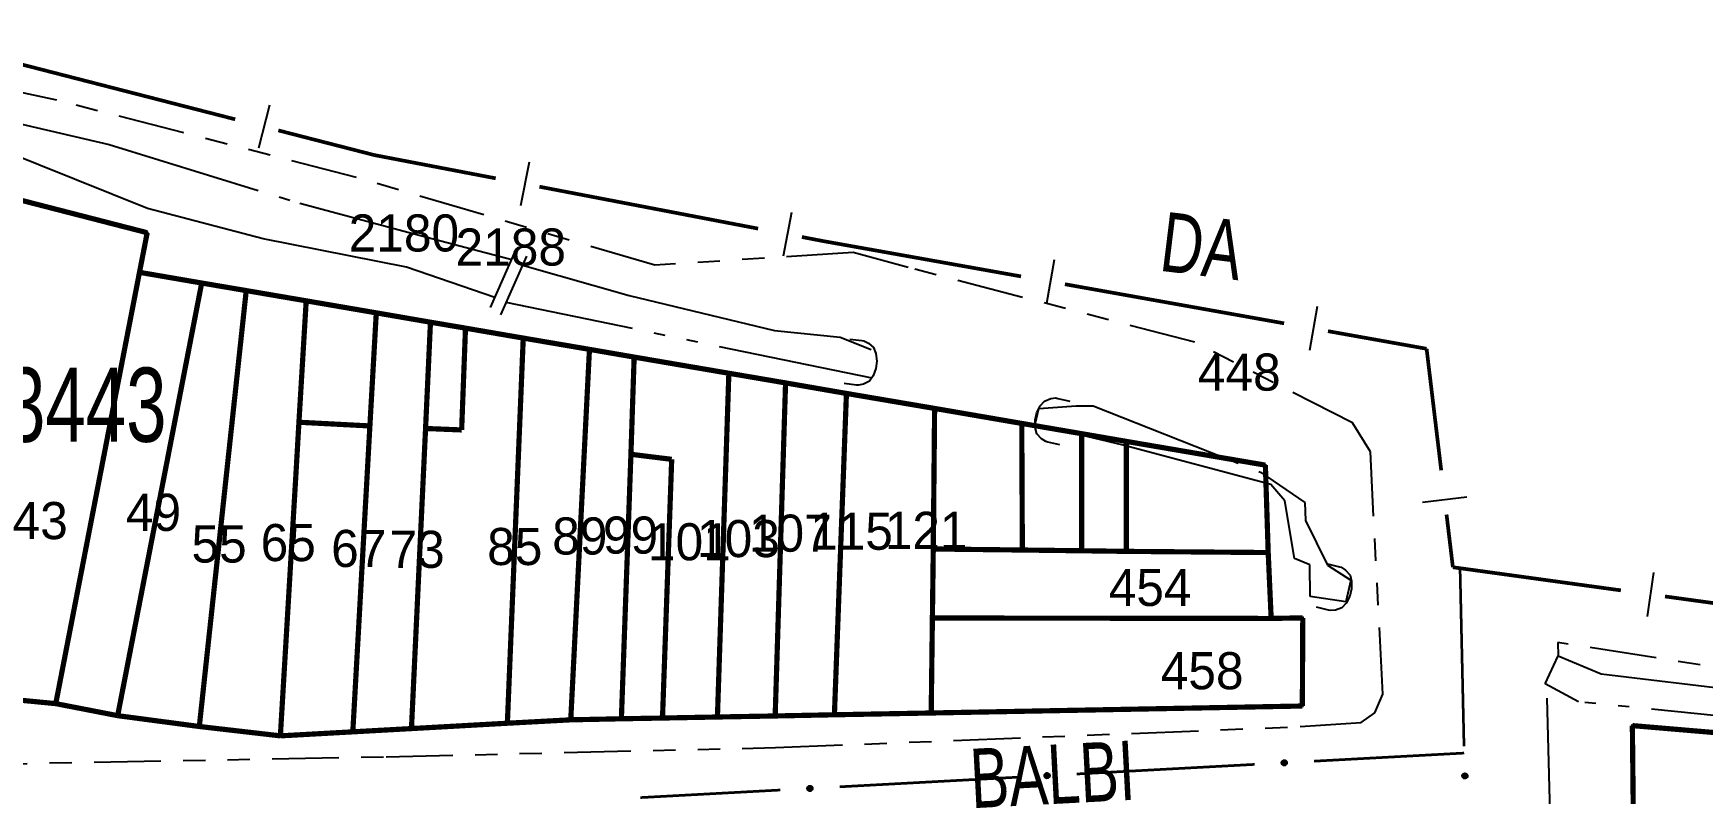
# Model space of a CAD drawing. Extents: x 202481 to 204056, y 4838981 to 4840330.
# Drawn here: x 203189.4 to 203301.8, y 4840082.6 to 4840133.8 of the extents above; entities that cross this region are included whole.
import ezdxf
from ezdxf.enums import TextEntityAlignment as Align

# ---------------------------------------------------------------- set-up
doc = ezdxf.new("R2010")
doc.units = 0
doc.header["$LTSCALE"] = 1.5
doc.header["$MEASUREMENT"] = 0
doc.linetypes.add('TRACO_05', pattern=[11, 7, -1, 0.5, -1, 0.5, -1])
doc.linetypes.add('TRACO_25', pattern=[8, 3, -1, 1, -1, 1, -1])
for name, color, linetype in [('CD_MALHA_LOTES', 7, 'CONTINUOUS'), ('CD_TXT_QUADRA', 7, 'CONTINUOUS'), ('HD-VALAS-DRENOS', 170, 'CONTINUOUS'), ('LM-LIM-SETORES-BAIRROS', 250, 'CONTINUOUS'), ('RU-QUADRA', 210, 'CONTINUOUS'), ('SV-EIXO-RUA-N-PAV', 6, 'CONTINUOUS'), ('SV-EIXO-RUA-PAV', 20, 'CONTINUOUS'), ('SV-ESTIVAS', 7, 'CONTINUOUS'), ('SV-PONTE-BUEIRO', 251, 'CONTINUOUS'), ('SV-RUA-NAO-PAV', 7, 'CONTINUOUS'), ('SV-RUA-PAVIM', 7, 'CONTINUOUS'), ('SV-TXT-RUA-N-PAV', 7, 'CONTINUOUS'), ('SV-TXT-RUA-PAV', 7, 'CONTINUOUS'), ('Th_NmrPort', 1, 'CONTINUOUS')]:
    doc.layers.add(name, color=color, linetype=linetype)
doc.styles.add('ARIAL', font='ARIAL.SHX')

# ---------------------------------------------------------------- blocks, each defined once
blk = doc.blocks.new('COD119', base_point=(203350.85, 4840079.89))
at = {"layer": 'SV-PONTE-BUEIRO'}
blk.add_lwpolyline([(203349.34, 4840077.89), (203349.34, 4840078.723333), (203349.34, 4840078.848333), (203349.465833, 4840079.181667), (203349.7175, 4840079.556667), (203350.095, 4840079.765), (203350.598333, 4840079.89), (203351.101667, 4840079.89), (203351.605, 4840079.765), (203351.9825, 4840079.556667), (203352.234167, 4840079.181667), (203352.36, 4840078.848333), (203352.36, 4840078.723333), (203352.36, 4840077.89)], dxfattribs=at)

msp = doc.modelspace()

# ---------------------------------------------------------------- linework, layer by layer
at = {"layer": 'CD_MALHA_LOTES', "linetype": 'Continuous', "const_width": 0.35, "flags": 128}
for points in [[(203187.91, 4840122.75), (203197.04, 4840120.4)], [(203197.04, 4840120.4), (203196.52, 4840117.73)], [(203190.88, 4840088.67), (203196.52, 4840117.73)], [(203195.05, 4840087.86), (203200.71, 4840117.01)], [(203196.52, 4840117.73), (203200.71, 4840117.01)], [(203200.71, 4840117.01), (203203.71, 4840116.5)], [(203200.55, 4840087.13), (203203.71, 4840116.5)], [(203203.71, 4840116.5), (203207.75, 4840115.81)], [(203207.26, 4840107.63), (203207.75, 4840115.81)], [(203207.75, 4840115.81), (203212.47, 4840115)], [(203212.04, 4840107.38), (203212.47, 4840115)], [(203212.47, 4840115), (203216.12, 4840114.37)], [(203215.79, 4840107.21), (203216.12, 4840114.37)], [(203216.12, 4840114.37), (203218.48, 4840113.97)], [(203218.48, 4840113.97), (203218.22, 4840107.11)], [(203218.48, 4840113.97), (203222.37, 4840113.3)], [(203221.3, 4840087.35), (203222.37, 4840113.3)], [(203222.37, 4840113.3), (203226.83, 4840112.54)], [(203225.57, 4840087.58), (203226.83, 4840112.54)], [(203226.83, 4840112.54), (203229.84, 4840112.02)], [(203229.623333, 4840105.47), (203229.84, 4840112.02)], [(203229.84, 4840112.02), (203236.22, 4840110.93)], [(203235.45, 4840087.77), (203236.22, 4840110.93)], [(203236.22, 4840110.93), (203240.04, 4840110.28)], [(203239.34, 4840087.84), (203240.04, 4840110.28)], [(203240.04, 4840110.28), (203244.14, 4840109.57)], [(203243.33, 4840087.92), (203244.14, 4840109.57)], [(203244.14, 4840109.57), (203250.08, 4840108.56)], [(203249.99, 4840099.09), (203250.08, 4840108.56)], [(203250.08, 4840108.56), (203255.95, 4840107.55)], [(203206.01, 4840086.5), (203207.07, 4840104.33), (203207.26, 4840107.63)], [(203212.04, 4840107.38), (203207.26, 4840107.63)], [(203210.89, 4840086.77), (203212.04, 4840107.38)], [(203214.84, 4840086.99), (203215.79, 4840107.21)], [(203218.22, 4840107.11), (203215.79, 4840107.21)], [(203255.99, 4840099.02), (203255.95, 4840107.55)], [(203255.95, 4840107.55), (203259.98, 4840106.86)], [(203259.99, 4840098.97), (203259.98, 4840106.86)], [(203259.98, 4840106.86), (203262.99, 4840106.34)], [(203262.99, 4840098.93), (203262.99, 4840106.34)], [(203262.99, 4840106.34), (203272.36, 4840104.74)], [(203228.98, 4840087.65), (203229.623333, 4840105.47)], [(203232.37, 4840105.13), (203229.623333, 4840105.47)], [(203231.75, 4840087.7), (203232.37, 4840105.13)], [(203272.36, 4840104.74), (203272.55, 4840098.85)], [(203249.93, 4840094.44), (203249.99, 4840099.09)], [(203255.99, 4840099.02), (203249.99, 4840099.09)], [(203259.99, 4840098.97), (203255.99, 4840099.02)], [(203262.99, 4840098.93), (203259.99, 4840098.97)], [(203272.55, 4840098.85), (203262.99, 4840098.93)], [(203272.55, 4840098.85), (203272.75, 4840094.41)], [(203249.85, 4840088.04), (203249.93, 4840094.44)], [(203272.75, 4840094.41), (203249.93, 4840094.44)], [(203272.75, 4840094.41), (203274.88, 4840094.45)], [(203274.88, 4840094.45), (203274.85, 4840088.51)], [(203190.88, 4840088.67), (203181.61, 4840089.57)], [(203190.88, 4840088.67), (203195.05, 4840087.86)], [(203200.55, 4840087.13), (203195.05, 4840087.86)], [(203225.57, 4840087.58), (203221.3, 4840087.35)], [(203228.98, 4840087.65), (203225.57, 4840087.58)], [(203231.75, 4840087.7), (203228.98, 4840087.65)], [(203235.45, 4840087.77), (203231.75, 4840087.7)], [(203239.34, 4840087.84), (203235.45, 4840087.77)], [(203243.33, 4840087.92), (203239.34, 4840087.84)], [(203249.85, 4840088.04), (203243.33, 4840087.92)], [(203274.85, 4840088.51), (203249.85, 4840088.04)], [(203206.01, 4840086.5), (203200.55, 4840087.13)], [(203210.89, 4840086.77), (203206.01, 4840086.5)], [(203214.84, 4840086.99), (203210.89, 4840086.77)], [(203221.3, 4840087.35), (203214.84, 4840086.99)], [(203297.22, 4840074.08), (203297.08, 4840087.19)], [(203297.08, 4840087.19), (203334.12, 4840084.05)]]:
    msp.add_lwpolyline(points, dxfattribs=at)
at = {"layer": 'HD-VALAS-DRENOS', "linetype": 'TRACO_05'}
for points in [[(203156.35, 4840133.58, 3.97), (203165.39, 4840132.1, 4.15), (203173.29, 4840130.32, 4.15), (203180.65, 4840129.28, 4.19), (203187.93, 4840127.87, 4.21), (203194.47, 4840126.34, 4.21), (203207.31, 4840122.39, 4.21), (203214.6, 4840120.44, 4.24), (203221.59, 4840118.59, 4.24)], [(203220.46, 4840116.03, 4.75), (203214.5, 4840118.08, 4.59), (203204.85, 4840119.98, 4.47), (203197.07, 4840122.02, 4.36), (203186.61, 4840126.23, 4.35), (203182.86, 4840127.29, 4.29), (203179.4, 4840127.28, 4.3), (203175.86, 4840127.36, 4.26), (203175.98, 4840127.36, 4.26), (203166.55, 4840130.08, 4.26), (203156, 4840132.03, 4.08)], [(203222.32, 4840118.21, 4.91), (203229.51, 4840116.17, 4.76), (203235.01, 4840114.84, 4.76), (203239.3, 4840113.82, 4.76), (203243.71, 4840113.36, 4.77), (203245.8, 4840112.53, 4.77)], [(203245.88, 4840110.59, 4.81), (203221.21, 4840115.7, 4.9)]]:
    msp.add_polyline3d(points, dxfattribs=at)
for points in [[(203277.79, 4840095.52, 5.6), (203275.37, 4840095.88, 5.47), (203275.36, 4840098.03, 5.49), (203274.33, 4840098.45, 5.5), (203273.66, 4840102.34, 5.42), (203272.73, 4840103.44, 5.42), (203262.78, 4840106.09, 5.44), (203256.86, 4840107.5, 4.99), (203257.11, 4840108.55, 4.93), (203259.62, 4840108.74, 4.83), (203260.76, 4840108.74, 4.86), (203272.04, 4840104.27, 4.86), (203275.02, 4840102.22, 4.95), (203275.07, 4840101.01, 4.96), (203276.54, 4840098, 5.11), (203278.11, 4840096.99, 5.14)], [(203341.64, 4840083.95, 5.41), (203293.46, 4840088.79, 5.62), (203291.2, 4840090, 5.4), (203292.08, 4840091.89, 5.33), (203294.97, 4840090.67, 5.24), (203342.1, 4840085.11, 5.43)]]:
    msp.add_polyline3d(points, close=True, dxfattribs=at)
at = {"layer": 'LM-LIM-SETORES-BAIRROS', "const_width": 0.25}
for points in [[(203202.967369, 4840128.039196), (203188.439635, 4840131.773491)], [(203212.34, 4840125.63), (203205.872916, 4840127.292337)], [(203212.656915, 4840125.569257), (203212.34, 4840125.63)], [(203220.513892, 4840124.063293), (203212.656915, 4840125.569257)], [(203238.192088, 4840120.674874), (203223.460258, 4840123.498556)], [(203242.6, 4840119.83), (203241.138454, 4840120.110138)], [(203243.103886, 4840119.740065), (203242.6, 4840119.83)], [(203255.901639, 4840117.455877), (203243.103886, 4840119.740065)], [(203273.621605, 4840114.293155), (203258.854966, 4840116.928757)], [(203283.22, 4840112.58), (203276.574932, 4840113.766035)], [(203283.249836, 4840112.331869), (203283.22, 4840112.58)], [(203284.204913, 4840104.389085), (203283.249836, 4840112.331869)], [(203284.99, 4840097.86), (203284.563067, 4840101.41054)], [(203285.409925, 4840097.802204), (203284.99, 4840097.86)], [(203296.307191, 4840096.302339), (203285.409925, 4840097.802204)], [(203314.139081, 4840093.848015), (203299.279173, 4840095.893285)]]:
    msp.add_lwpolyline(points, dxfattribs=at)
at = {"layer": 'LM-LIM-SETORES-BAIRROS'}
for points in [[(203205.27783, 4840128.994064), (203204.530971, 4840126.088517)], [(203222.760504, 4840125.159985), (203222.195767, 4840122.213619)], [(203240.4387, 4840121.771566), (203239.873964, 4840118.8252)], [(203258.134084, 4840118.581128), (203257.606964, 4840115.6278)], [(203275.85405, 4840115.418406), (203275.32693, 4840112.465078)], [(203285.932954, 4840102.582465), (203282.95441, 4840102.224311)], [(203298.493039, 4840097.515627), (203298.083985, 4840094.543646)]]:
    msp.add_lwpolyline(points, dxfattribs=at)
at = {"layer": 'RU-QUADRA', "linetype": 'Continuous', "const_width": 0.18, "flags": 128}
for points in [[(203253.76, 4840088.11), (203274.85, 4840088.51), (203274.88, 4840094.45), (203272.77, 4840094.39), (203272.55, 4840098.85), (203272.36, 4840104.74), (203262.99, 4840106.34), (203259.98, 4840106.86), (203255.95, 4840107.55), (203250.08, 4840108.56), (203244.14, 4840109.57), (203240.04, 4840110.28), (203236.22, 4840110.93), (203229.84, 4840112.02), (203226.83, 4840112.54), (203222.37, 4840113.3), (203218.48, 4840113.97), (203216.12, 4840114.37), (203212.47, 4840115), (203207.75, 4840115.81), (203203.71, 4840116.5), (203200.71, 4840117.01), (203196.52, 4840117.73), (203197.04, 4840120.4), (203187.91, 4840122.75)], [(203249.85, 4840088.04), (203253.76, 4840088.11)], [(203298.04, 4839986.15), (203298.01, 4839990.33), (203297.98, 4839994.92), (203297.94, 4839999.52), (203297.9, 4840005.27), (203297.86, 4840010.4), (203297.82, 4840015.62), (203297.76, 4840021.58), (203297.71, 4840026.38), (203297.63, 4840034.28), (203297.56, 4840040.35), (203297.51, 4840045.55), (203297.46, 4840050.04), (203297.41, 4840055.08), (203297.35, 4840061.49), (203297.3, 4840066.23), (203297.22, 4840074.08), (203297.08, 4840087.19), (203333.88, 4840084.08)]]:
    msp.add_lwpolyline(points, dxfattribs=at)
at = {"layer": 'RU-QUADRA', "linetype": 'Continuous'}
for points in [[(203138.43, 4840072.77, 0.18, 0.18, 0), (203138.19, 4840077.23, 0.18, 0.18, 0), (203137.95, 4840081.8, 0.18, 0.18, 0), (203134.79, 4840081.82, 0.18, 0.18, 0), (203134.45, 4840088.28, 0.18, 0.18, 0), (203134.47, 4840090.57, 0.18, 0.18, 0), (203136.85, 4840090.58, 0.18, 0.18, 0), (203137.17, 4840088.28, 0.18, 0.18, 0), (203142.68, 4840088.26, 0.18, 0.18, 0), (203147.16, 4840087.75, 0.18, 0.18, 0), (203152.78, 4840087.1, 0.18, 0.18, 0), (203158.15, 4840086.48, 0.18, 0.18, 0), (203158.98, 4840090.56, 0.18, 0.18, 0), (203167.64, 4840090.27, 0.18, 0.18, 0), (203177.99, 4840089.92, 0.18, 0.18, 0), (203181.61, 4840089.57, 0.18, 0.18, 0), (203190.88, 4840088.67, 0.18, 0.18, 0)], [(203190.88, 4840088.67, 0.18, 0.18, 0), (203195.05, 4840087.86, 0.18, 0.18, 0)], [(203195.05, 4840087.86, 0.18, 0.18, 0), (203200.55, 4840087.13, 0.18, 0.18, 0)], [(203225.57, 4840087.58, 0.18, 0.18, 0), (203228.98, 4840087.65, 0.18, 0.18, 0)], [(203228.98, 4840087.65, 0.18, 0.18, 0), (203231.75, 4840087.7, 0.18, 0.18, 0)], [(203231.75, 4840087.7, 0.18, 0.18, 0), (203235.45, 4840087.77, 0.18, 0.18, 0)], [(203235.45, 4840087.77, 0.18, 0.18, 0), (203239.34, 4840087.84, 0.18, 0.18, 0)], [(203239.34, 4840087.84, 0.18, 0.18, 0), (203243.33, 4840087.92, 0.18, 0.18, 0)], [(203243.33, 4840087.92, 0.18, 0.18, 0), (203249.85, 4840088.04, 0.18, 0.18, 0)], [(203200.55, 4840087.13, 0.18, 0.18, 0), (203206.01, 4840086.5, 0.18, 0.18, 0)], [(203206.01, 4840086.5, 0.18, 0.18, 0), (203210.89, 4840086.77, 0.18, 0.18, 0)], [(203210.89, 4840086.77, 0.18, 0.18, 0), (203214.84, 4840086.99, 0.18, 0.18, 0)], [(203214.84, 4840086.99, 0.18, 0.18, 0), (203221.3, 4840087.35, 0.18, 0.18, 0)], [(203221.3, 4840087.35, 0.18, 0.18, 0), (203225.57, 4840087.58, 0.18, 0.18, 0)]]:
    msp.add_lwpolyline(points, format="xyseb", dxfattribs=at)
at = {"layer": 'SV-EIXO-RUA-N-PAV', "const_width": 0.18}
for points in [[(203285.616704, 4840085.332795), (203285.75, 4840085.34)], [(203259.654618, 4840083.929186), (203271.637119, 4840084.577005)], [(203275.631286, 4840084.792945), (203285.616704, 4840085.332795)], [(203243.67795, 4840083.065426), (203255.660451, 4840083.713246)], [(203230.26, 4840082.34), (203239.683783, 4840082.849486)]]:
    msp.add_lwpolyline(points, dxfattribs=at)
at = {"layer": 'SV-EIXO-RUA-N-PAV'}
for points in [[(203273.484789, 4840084.787139), (203273.516936, 4840084.823998), (203273.552102, 4840084.849103), (203273.587459, 4840084.8616), (203273.621582, 4840084.864496), (203273.656826, 4840084.863528), (203273.692143, 4840084.854711), (203273.729174, 4840084.836244), (203273.766376, 4840084.804255), (203273.789726, 4840084.766541), (203273.803832, 4840084.732533), (203273.808901, 4840084.697125), (203273.807386, 4840084.662903), (203273.797015, 4840084.62652), (203273.777933, 4840084.589176), (203273.744863, 4840084.552547), (203273.710218, 4840084.528171), (203273.675702, 4840084.516981), (203273.640073, 4840084.512111), (203273.604104, 4840084.513531), (203273.569485, 4840084.522385), (203273.53192, 4840084.541665), (203273.496199, 4840084.574785), (203273.471493, 4840084.609061), (203273.459822, 4840084.643411), (203273.455816, 4840084.678597), (203273.456358, 4840084.713957), (203273.463742, 4840084.749828), (203273.484789, 4840084.787139)], [(203257.508121, 4840083.923379), (203257.540268, 4840083.960238), (203257.575434, 4840083.985343), (203257.610791, 4840083.99784), (203257.644914, 4840084.000737), (203257.680158, 4840083.999768), (203257.715475, 4840083.990952), (203257.752506, 4840083.972484), (203257.789708, 4840083.940495), (203257.813058, 4840083.902781), (203257.827164, 4840083.868773), (203257.832233, 4840083.833365), (203257.830718, 4840083.799143), (203257.820347, 4840083.76276), (203257.801265, 4840083.725416), (203257.768195, 4840083.688787), (203257.73355, 4840083.664411), (203257.699034, 4840083.653222), (203257.663405, 4840083.648351), (203257.627436, 4840083.649771), (203257.592817, 4840083.658625), (203257.555252, 4840083.677905), (203257.519532, 4840083.711025), (203257.494825, 4840083.745302), (203257.483154, 4840083.779652), (203257.479148, 4840083.814837), (203257.47969, 4840083.850197), (203257.487074, 4840083.886068), (203257.508121, 4840083.923379)], [(203241.531453, 4840083.059619), (203241.5636, 4840083.096478), (203241.598766, 4840083.121583), (203241.634123, 4840083.13408), (203241.668246, 4840083.136977), (203241.70349, 4840083.136008), (203241.738807, 4840083.127192), (203241.775838, 4840083.108724), (203241.81304, 4840083.076736), (203241.83639, 4840083.039021), (203241.850496, 4840083.005013), (203241.855565, 4840082.969605), (203241.85405, 4840082.935383), (203241.843679, 4840082.899001), (203241.824598, 4840082.861656), (203241.791527, 4840082.825027), (203241.756882, 4840082.800651), (203241.722366, 4840082.789462), (203241.686737, 4840082.784591), (203241.650768, 4840082.786011), (203241.616149, 4840082.794865), (203241.578584, 4840082.814146), (203241.542864, 4840082.847266), (203241.518157, 4840082.881542), (203241.506486, 4840082.915892), (203241.50248, 4840082.951077), (203241.503022, 4840082.986438), (203241.510407, 4840083.022309), (203241.531453, 4840083.059619)]]:
    msp.add_lwpolyline(points, close=True, dxfattribs=at)
for points in [[(203273.455816, 4840084.678597), (203273.803832, 4840084.732533)], [(203273.456358, 4840084.713957), (203273.789726, 4840084.766541)], [(203273.45981, 4840084.697575), (203273.791715, 4840084.751049)], [(203273.459822, 4840084.643411), (203273.808901, 4840084.697125)], [(203273.460436, 4840084.660713), (203273.804752, 4840084.712125)], [(203273.463742, 4840084.749828), (203273.766376, 4840084.804255)], [(203273.464781, 4840084.732007), (203273.77345, 4840084.785591)], [(203273.469164, 4840084.625656), (203273.805157, 4840084.67935)], [(203273.471493, 4840084.609061), (203273.807386, 4840084.662903)], [(203273.475202, 4840084.766733), (203273.744357, 4840084.818181)], [(203273.484789, 4840084.787139), (203273.729174, 4840084.836244)], [(203273.486067, 4840084.59104), (203273.797535, 4840084.643409)], [(203273.496199, 4840084.574785), (203273.797015, 4840084.62652)], [(203273.503115, 4840084.806505), (203273.703297, 4840084.844658)], [(203273.516936, 4840084.823998), (203273.692143, 4840084.854711)], [(203273.517811, 4840084.55996), (203273.784462, 4840084.607173)], [(203273.53192, 4840084.541665), (203273.777933, 4840084.589176)], [(203273.536921, 4840084.838396), (203273.665698, 4840084.857657)], [(203273.552102, 4840084.849103), (203273.656826, 4840084.863528)], [(203273.556073, 4840084.534698), (203273.753677, 4840084.569979)], [(203273.569485, 4840084.522385), (203273.744863, 4840084.552547)], [(203273.591094, 4840084.518827), (203273.72116, 4840084.539524)], [(203273.604104, 4840084.513531), (203273.710218, 4840084.528171)], [(203257.479148, 4840083.814837), (203257.827164, 4840083.868773)], [(203257.47969, 4840083.850197), (203257.813058, 4840083.902781)], [(203257.483142, 4840083.833816), (203257.815047, 4840083.887289)], [(203257.483154, 4840083.779652), (203257.832233, 4840083.833365)], [(203257.483768, 4840083.796953), (203257.828084, 4840083.848365)], [(203257.487074, 4840083.886068), (203257.789708, 4840083.940495)], [(203257.488113, 4840083.868247), (203257.796782, 4840083.921831)], [(203257.492496, 4840083.761896), (203257.828489, 4840083.81559)], [(203257.494825, 4840083.745302), (203257.830718, 4840083.799143)], [(203257.498534, 4840083.902973), (203257.767689, 4840083.954421)], [(203257.508121, 4840083.923379), (203257.752506, 4840083.972484)], [(203257.509399, 4840083.72728), (203257.820867, 4840083.779649)], [(203257.519532, 4840083.711025), (203257.820347, 4840083.76276)], [(203257.526447, 4840083.942745), (203257.726629, 4840083.980898)], [(203257.540268, 4840083.960238), (203257.715475, 4840083.990952)], [(203257.541143, 4840083.6962), (203257.807794, 4840083.743413)], [(203257.555252, 4840083.677905), (203257.801265, 4840083.725416)], [(203257.560253, 4840083.974636), (203257.68903, 4840083.993897)], [(203257.575434, 4840083.985343), (203257.680158, 4840083.999768)], [(203257.579405, 4840083.670938), (203257.777009, 4840083.706219)], [(203257.592817, 4840083.658625), (203257.768195, 4840083.688787)], [(203257.614426, 4840083.655067), (203257.744492, 4840083.675764)], [(203257.627436, 4840083.649771), (203257.73355, 4840083.664411)], [(203241.50248, 4840082.951077), (203241.850496, 4840083.005013)], [(203241.503022, 4840082.986438), (203241.83639, 4840083.039021)], [(203241.506474, 4840082.970056), (203241.838379, 4840083.023529)], [(203241.506486, 4840082.915892), (203241.855565, 4840082.969605)], [(203241.5071, 4840082.933194), (203241.851416, 4840082.984605)], [(203241.510407, 4840083.022309), (203241.81304, 4840083.076736)], [(203241.511445, 4840083.004487), (203241.820114, 4840083.058071)], [(203241.515828, 4840082.898136), (203241.851821, 4840082.951831)], [(203241.518157, 4840082.881542), (203241.85405, 4840082.935383)], [(203241.521866, 4840083.039214), (203241.791021, 4840083.090661)], [(203241.531453, 4840083.059619), (203241.775838, 4840083.108724)], [(203241.532732, 4840082.863521), (203241.844199, 4840082.915889)], [(203241.542864, 4840082.847266), (203241.843679, 4840082.899001)], [(203241.54978, 4840083.078985), (203241.749961, 4840083.117138)], [(203241.5636, 4840083.096478), (203241.738807, 4840083.127192)], [(203241.564475, 4840082.83244), (203241.831126, 4840082.879653)], [(203241.578584, 4840082.814146), (203241.824598, 4840082.861656)], [(203241.583585, 4840083.110876), (203241.712362, 4840083.130137)], [(203241.598766, 4840083.121583), (203241.70349, 4840083.136008)], [(203241.602737, 4840082.807179), (203241.800341, 4840082.842459)], [(203241.616149, 4840082.794865), (203241.791527, 4840082.825027)], [(203241.637758, 4840082.791307), (203241.767824, 4840082.812004)], [(203241.650768, 4840082.786011), (203241.756882, 4840082.800651)]]:
    msp.add_lwpolyline(points, dxfattribs=at)
at = {"layer": 'SV-EIXO-RUA-PAV', "const_width": 0.18}
msp.add_lwpolyline([(203285.47215, 4840097.793638), (203285.739812, 4840085.796624)], dxfattribs=at)
at = {"layer": 'SV-EIXO-RUA-PAV'}
msp.add_lwpolyline([(203285.902113, 4840083.944361), (203285.938192, 4840083.911341), (203285.962448, 4840083.875584), (203285.974095, 4840083.839938), (203285.976174, 4840083.805755), (203285.974362, 4840083.770545), (203285.964702, 4840083.735448), (203285.945354, 4840083.69887), (203285.912484, 4840083.662445), (203285.874221, 4840083.640005), (203285.839885, 4840083.626716), (203285.804366, 4840083.622496), (203285.770191, 4840083.62483), (203285.734066, 4840083.636069), (203285.697189, 4840083.656039), (203285.661362, 4840083.689977), (203285.637823, 4840083.725195), (203285.627463, 4840083.759969), (203285.623446, 4840083.795705), (203285.625727, 4840083.83163), (203285.635407, 4840083.866026), (203285.655581, 4840083.90312), (203285.689547, 4840083.938037), (203285.724404, 4840083.961915), (203285.759024, 4840083.972761), (203285.794295, 4840083.975923), (203285.829633, 4840083.974535), (203285.865317, 4840083.966294), (203285.902113, 4840083.944361)], close=True, dxfattribs=at)
for points in [[(203285.625727, 4840083.83163), (203285.637823, 4840083.725195)], [(203285.631333, 4840083.844509), (203285.648911, 4840083.713984)], [(203285.635407, 4840083.866026), (203285.661362, 4840083.689977)], [(203285.648038, 4840083.87914), (203285.678578, 4840083.680748)], [(203285.655581, 4840083.90312), (203285.697189, 4840083.656039)], [(203285.674208, 4840083.916786), (203285.715025, 4840083.649081)], [(203285.689547, 4840083.938037), (203285.734066, 4840083.636069)], [(203285.70604, 4840083.947777), (203285.750938, 4840083.635145)], [(203285.724404, 4840083.961915), (203285.770191, 4840083.62483)], [(203285.74105, 4840083.963846), (203285.786686, 4840083.626664)], [(203285.759024, 4840083.972761), (203285.804366, 4840083.622496)], [(203285.776306, 4840083.971733), (203285.819461, 4840083.626285)], [(203285.794295, 4840083.975923), (203285.839885, 4840083.626716)], [(203285.813173, 4840083.971476), (203285.858686, 4840083.638386)], [(203285.829633, 4840083.974535), (203285.874221, 4840083.640005)], [(203285.847476, 4840083.965683), (203285.893655, 4840083.65582)], [(203285.865317, 4840083.966294), (203285.912484, 4840083.662445)], [(203285.881942, 4840083.954433), (203285.926932, 4840083.684124)], [(203285.902113, 4840083.944361), (203285.945354, 4840083.69887)], [(203285.921034, 4840083.925576), (203285.954385, 4840083.724538)], [(203285.938192, 4840083.911341), (203285.964702, 4840083.735448)], [(203285.952107, 4840083.891017), (203285.96828, 4840083.761815)], [(203285.962448, 4840083.875584), (203285.974362, 4840083.770545)]]:
    msp.add_lwpolyline(points, dxfattribs=at)
at = {"layer": 'SV-ESTIVAS', "linetype": 'Continuous'}
for points in [[(203220.17, 4840115.36, 4.86), (203221.79, 4840119.03, 5.05)], [(203222.59, 4840118.81, 5.05), (203220.84, 4840114.87, 4.96)]]:
    msp.add_polyline3d(points, dxfattribs=at)
at = {"layer": 'SV-RUA-NAO-PAV', "linetype": 'TRACO_25'}
for points in [[(203181.46, 4840084.51, 5.21), (203213.13, 4840085.09, 5.33), (203239.37, 4840085.71, 5.43), (203274.7, 4840087.12, 5.54), (203278.82, 4840087.39, 5.52), (203279.73, 4840088.05, 5.44), (203280.27, 4840089.31, 5.43), (203279.43, 4840105.64, 5.22), (203278.22, 4840107.58, 5.35), (203267.61, 4840113.02, 5.25), (203248.29, 4840118.05, 5.25), (203244.6, 4840119.06, 5.4), (203231.23, 4840118.21, 5.57), (203211.13, 4840124.12, 5.36), (203190.95, 4840129.33, 5.45), (203169.91, 4840133.83, 5.13)], [(203370.01, 4840071.93, 5.78), (203369.95, 4840081.46, 5.8), (203368.42, 4840082.69, 5.81), (203355.39, 4840083.71, 6.04), (203346.15, 4840085.21, 5.93), (203310.53, 4840089.88, 5.19), (203292.07, 4840092.79, 5.31), (203292.08, 4840091.89, 5.36)]]:
    msp.add_polyline3d(points, dxfattribs=at)
at = {"layer": 'SV-RUA-PAVIM', "linetype": 'Continuous'}
msp.add_polyline3d([(203297.16, 4839897.55, 6.51), (203296.27, 4839899.35, 6.51), (203294.85, 4839970.07, 6.51), (203294.52, 4839980.62, 6.51), (203292.41, 4840047.72, 5.55), (203291.33, 4840089.05, 5.36)], dxfattribs=at)

# ---------------------------------------------------------------- block references
at = {"layer": 'SV-PONTE-BUEIRO'}
for p, rotation in [((203246.16, 4840111.49, 4.25), 263), ((203256.9, 4840108.03, 4.54), 77.00000000000001), ((203278.11, 4840096.15, 4.8), 256)]:
    msp.add_blockref('COD119', p, dxfattribs=dict(at, rotation=rotation))

# ---------------------------------------------------------------- texts
at = {"layer": 'CD_TXT_QUADRA', "style": 'ARIAL', "width": 0.7}
msp.add_text('348833443', height=5, dxfattribs=at).set_placement((203173.87, 4840106.31))
at = {"layer": 'SV-TXT-RUA-N-PAV', "style": 'ARIAL', "width": 0.7}
msp.add_text('BALBI', height=4, rotation=3, dxfattribs=at).set_placement((203252.58, 4840081.62))
at = {"layer": 'SV-TXT-RUA-PAV', "style": 'ARIAL', "width": 0.7}
msp.add_text('DA', height=4, rotation=353, dxfattribs=at).set_placement((203265.1447, 4840117.851302))
at = {"layer": 'Th_NmrPort', "color": 1}
for s, p in [('2180', (203210.61243, 4840120.382757)), ('2188', (203217.811823, 4840119.43454)), ('448', (203267.814382, 4840111.008133)), ('43', (203187.972288, 4840101.003932)), ('49', (203195.602641, 4840101.558639)), ('89', (203224.320668, 4840099.967601)), ('99', (203227.740668, 4840100.027601)), ('107', (203237.570668, 4840100.157601)), ('115', (203241.690668, 4840100.287601)), ('121', (203246.720668, 4840100.347601)), ('55', (203200.023637, 4840099.426412)), ('65', (203204.68243, 4840099.522757)), ('67', (203209.430668, 4840099.127601)), ('73', (203213.360668, 4840099.067601)), ('85', (203219.940668, 4840099.257601)), ('101', (203230.770668, 4840099.577601)), ('103', (203234.076946, 4840099.790999)), ('454', (203261.806667, 4840096.5)), ('458', (203265.31, 4840090.89))]:
    msp.add_text(s, height=2.5, dxfattribs=at).set_placement(p, align=Align.MIDDLE_LEFT)

doc.saveas('drawing.dxf')
